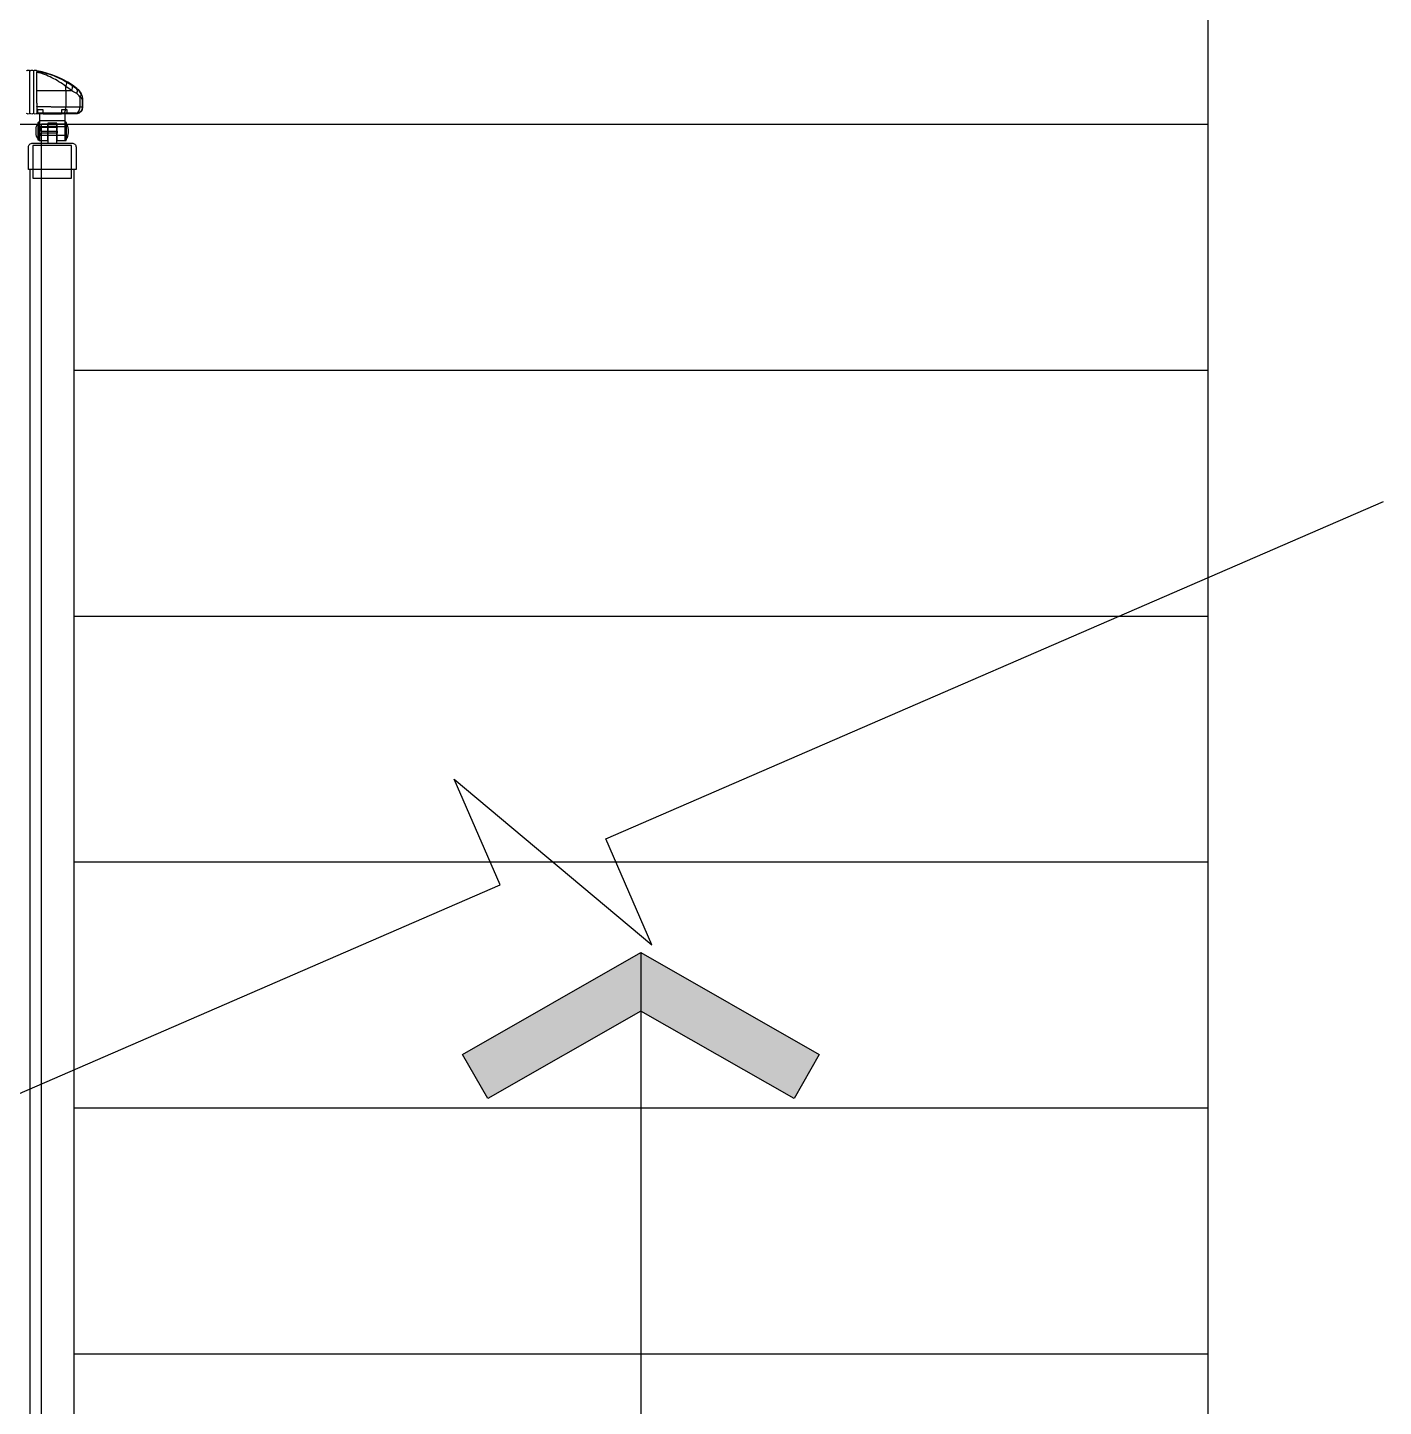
# Model space of a CAD drawing. Header units: millimetres. Extents: x -38475 to 94728, y -31127 to 90245.
# Drawn here: x 632 to 2175, y -4645 to -3075 of the extents above; entities that cross this region are included whole.
import ezdxf

# ---------------------------------------------------------------- set-up
doc = ezdxf.new("R2010")
doc.units = ezdxf.units.MM
doc.layers.add('e-plan', color=9, linetype='Continuous')

# ---------------------------------------------------------------- blocks, each defined once
blk = doc.blocks.new('Xref-지하2층')
at = {"layer": 'e-plan'}
for p, q in [((5500, 10400), (5500, 5320)), ((4783.4, 7880), (5500, 7880)), ((4209.9, 7600), (5500, 7600)), ((4209.9, 7320), (5500, 7320))]:
    blk.add_line(p, q, dxfattribs=at)
at = {"layer": 'e-plan', "linetype": 'Continuous'}
for p, q in [((4200.3, 8758.3), (4200.3, 8739.5)), ((4216.3, 8751), (4216.3, 8739.4)), ((4219.2, 8747.2), (4219.2, 8739.4)), ((4219.4, 8739.2), (4219.4, 8747.2)), ((4167.3, 8732.2), (4212.4, 8732.2)), ((4212.4, 8732.2), (4212.2, 8732.4)), ((4219.2, 8739.4), (4219.4, 8739.2)), ((2800, 8720), (5500, 8720)), ((4172.5, 5920), (4172.5, 8720)), ((4201.2, 8720), (4172.5, 8720)), ((4172.5, 5920), (4172.5, 8720)), ((4209.9, 8440), (5500, 8440)), ((4209.9, 8160), (5500, 8160)), ((4209.9, 7880), (4783.4, 7880))]:
    blk.add_line(p, q, dxfattribs=at)
for points in [[(4170.4, 8732.5), (4170.4, 8701.5), (4179.7, 8701.5), (4179.7, 8719.5), (4190.2, 8719.5), (4190.2, 8701.5), (4199.4, 8701.5), (4199.4, 8732.5), (4201.9, 8732.5), (4201.9, 8736.5), (4195.4, 8736.5), (4195.4, 8731.5), (4184.9, 8731.5), (4174.4, 8731.5), (4174.4, 8736.5), (4167.9, 8736.5), (4167.9, 8732.5), (4170.4, 8732.5), (4167.9, 8732.5)], [(4199.4, 8724), (4170.4, 8724)], [(4170.4, 8701.2), (4170.4, 8722.8)], [(4179.7, 8717), (4170.4, 8717)], [(4189.9, 8719.5), (4189.9, 8721.3), (4179.9, 8721.3), (4179.9, 8719.5)], [(4179.9, 8719.5), (4179.9, 8698.5)], [(4189.9, 8717), (4179.9, 8717)], [(4189.9, 8698.5), (4189.9, 8719.5)], [(4199.4, 8717), (4190.2, 8717)], [(4199.4, 8701.2), (4199.4, 8722.8)], [(4179.7, 8707), (4170.4, 8707)], [(4189.9, 8707), (4179.9, 8707)], [(4199.4, 8707), (4190.2, 8707)], [(4206.9, 8668.5), (4206.9, 8695.9), (4162.9, 8695.9), (4162.9, 8668.5)], [(4211.9, 8668.5), (4157.9, 8668.5)], [(4159.9, 7578.3), (4159.9, 8668.5)], [(4162.9, 8668.5), (4162.9, 8658.4), (4206.9, 8658.4), (4206.9, 8668.5)], [(4209.9, 7600), (4209.9, 8668.5)]]:
    blk.add_lwpolyline(points, dxfattribs=at)
for points in [[(4168.9, 8703.8, -0.306902), (4167.7, 8704.6, -0.108318), (4166.4, 8712, -0.10812), (4167.7, 8719.4, -0.306686), (4168.9, 8720.2)], [(4170.4, 8701.2), (4170.2, 8701.2, -0.414214), (4168.9, 8702.5), (4168.9, 8721.5, -0.414214), (4170.2, 8722.8), (4170.4, 8722.8)], [(4190.4, 8717), (4190.4, 8716.4), (4172.7, 8716.4, 0.414214), (4171.4, 8715.1), (4171.4, 8713.3, 0.414214), (4172.7, 8712), (4190.4, 8712), (4190.4, 8709.7), (4172.7, 8709.7, 0.414214), (4171.4, 8708.4), (4171.4, 8707)], [(4199.4, 8701.2), (4199.6, 8701.2, 0.414214), (4200.9, 8702.5), (4200.9, 8721.5, 0.414214), (4199.6, 8722.8), (4199.4, 8722.8)], [(4200.9, 8703.8, 0.306902), (4202.1, 8704.6, 0.108318), (4203.4, 8712, 0.10812), (4202.1, 8719.4, 0.306686), (4200.9, 8720.2)], [(4157.9, 8668.5), (4157.9, 8694, -0.414214), (4162.4, 8698.5), (4207.4, 8698.5, -0.414214), (4211.9, 8694), (4211.9, 8668.5)]]:
    blk.add_lwpolyline(points, format="xyb", dxfattribs=at)
at = {"layer": 'e-plan'}
for points in [[(3784.6, 7458.8), (4694.8, 7853.9), (4642.5, 7974.3), (4867.4, 7785.7), (4815.1, 7906.1), (5700, 8290.2)], [(4854.9, 7776.9), (4854.9, 6200)], [(4209.9, 5971.5), (4209.9, 7600)], [(4159.9, 5971.5), (4159.9, 7578.3)]]:
    blk.add_lwpolyline(points, dxfattribs=at)
blk.add_lwpolyline([(4854.9, 7710.2), (4680.7, 7610.7), (4652, 7660.9), (4854.9, 7776.9), (5057.9, 7660.9), (5029.2, 7610.7)], close=True, dxfattribs=at)
at = {"layer": 'e-plan', "linetype": 'Continuous'}
for points in [[(4212.7, 8754.8, 0), (4212.8, 8754.9, 0), (4212.9, 8755, 0), (4212.9, 8755.2, 0), (4213, 8755.3, 0), (4213, 8755.5, 0), (4213.1, 8755.6, 0), (4213.1, 8755.8, 0), (4213.2, 8755.9, 0), (4213.2, 8756, 0), (4213.3, 8756.2, 0), (4213.3, 8756.3, 0), (4213.4, 8756.5, 0), (4213.4, 8756.6, 0), (4213.4, 8756.7, 0), (4213.4, 8756.9, 0), (4213.5, 8757, 0), (4213.5, 8757.1, 0), (4213.5, 8757.3, 0), (4213.5, 8757.4, 0), (4213.5, 8757.5, 0), (4213.6, 8757.7, 0), (4213.6, 8757.8, 0), (4213.6, 8757.9, 0), (4213.6, 8758, 0), (4213.6, 8758.2, 0), (4213.6, 8758.3, 0), (4213.6, 8758.4, 0), (4213.6, 8758.5, 0), (4213.5, 8758.6, 0), (4213.5, 8758.7, 0), (4213.5, 8758.9, 0), (4213.5, 8759, 0), (4213.5, 8759.1, 0), (4213.4, 8759.2, 0), (4213.4, 8759.3, 0), (4213.4, 8759.4, 0), (4213.3, 8759.5, 0), (4213.3, 8759.6, 0), (4213.3, 8759.6, 0), (4213.2, 8759.7, 0), (4213.2, 8759.8, 0), (4213.1, 8759.9, 0), (4213.1, 8760, 0), (4213, 8760.1, 0), (4213, 8760.1, 0), (4212.9, 8760.2, 0), (4212.8, 8760.3, 0), (4212.8, 8760.3, 0), (4212.7, 8760.4, 0)], [(4216.3, 8751, 0), (4216.4, 8751.1, 0), (4216.5, 8751.1, 0), (4216.5, 8751.2, 0), (4216.6, 8751.3, 0), (4216.7, 8751.3, 0), (4216.7, 8751.4, 0), (4216.8, 8751.4, 0), (4216.8, 8751.5, 0), (4216.9, 8751.6, 0), (4217, 8751.6, 0), (4217, 8751.7, 0), (4217.1, 8751.8, 0), (4217.1, 8751.8, 0), (4217.2, 8751.9, 0), (4217.2, 8751.9, 0), (4217.3, 8752, 0), (4217.3, 8752.1, 0), (4217.4, 8752.1, 0), (4217.4, 8752.2, 0), (4217.4, 8752.3, 0), (4217.5, 8752.3, 0), (4217.5, 8752.4, 0), (4217.5, 8752.4, 0), (4217.6, 8752.5, 0), (4217.6, 8752.6, 0), (4217.6, 8752.6, 0), (4217.7, 8752.7, 0), (4217.7, 8752.7, 0), (4217.7, 8752.8, 0), (4217.7, 8752.8, 0), (4217.8, 8752.9, 0), (4217.8, 8753, 0), (4217.8, 8753, 0), (4217.8, 8753.1, 0), (4217.8, 8753.1, 0), (4217.8, 8753.2, 0), (4217.8, 8753.2, 0), (4217.8, 8753.3, 0), (4217.8, 8753.3, 0), (4217.9, 8753.4, 0), (4217.9, 8753.4, 0), (4217.9, 8753.5, 0), (4217.8, 8753.5, 0), (4217.8, 8753.6, 0), (4217.8, 8753.6, 0), (4217.8, 8753.7, 0), (4217.8, 8753.7, 0), (4217.8, 8753.8, 0), (4217.8, 8753.8, 0)], [(4198.1, 8732.5, 0), (4197.5, 8732.5, 0), (4196.9, 8732.5, 0), (4196.3, 8732.5, 0), (4195.7, 8732.5, 0), (4195, 8732.5, 0), (4194.4, 8732.5, 0), (4193.8, 8732.5, 0), (4193.2, 8732.5, 0), (4192.6, 8732.5, 0), (4192, 8732.5, 0), (4191.4, 8732.5, 0), (4190.8, 8732.5, 0), (4190.2, 8732.5, 0), (4189.6, 8732.5, 0), (4189, 8732.5, 0), (4188.4, 8732.5, 0), (4187.8, 8732.5, 0), (4187.2, 8732.5, 0), (4186.5, 8732.5, 0), (4185.9, 8732.5, 0), (4185.3, 8732.5, 0), (4184.7, 8732.5, 0), (4184.1, 8732.5, 0), (4183.5, 8732.5, 0), (4182.9, 8732.5, 0), (4182.2, 8732.5, 0), (4181.6, 8732.6, 0), (4181, 8732.6, 0), (4180.4, 8732.6, 0), (4179.8, 8732.6, 0), (4179.2, 8732.6, 0), (4178.5, 8732.6, 0), (4177.9, 8732.6, 0), (4177.3, 8732.6, 0), (4176.7, 8732.6, 0), (4176.1, 8732.6, 0), (4175.4, 8732.6, 0), (4174.8, 8732.6, 0), (4174.2, 8732.6, 0), (4173.6, 8732.6, 0), (4172.9, 8732.6, 0), (4172.3, 8732.6, 0), (4171.7, 8732.6, 0), (4171.1, 8732.6, 0), (4170.4, 8732.6, 0), (4169.8, 8732.6, 0), (4169.2, 8732.6, 0), (4168.6, 8732.6, 0), (4167.9, 8732.6, 0)], [(4200.3, 8739.5, 0), (4199.6, 8739.5, 0), (4199, 8739.5, 0), (4198.3, 8739.5, 0), (4197.7, 8739.5, 0), (4197.1, 8739.5, 0), (4196.4, 8739.5, 0), (4195.8, 8739.5, 0), (4195.1, 8739.5, 0), (4194.5, 8739.5, 0), (4193.8, 8739.5, 0), (4193.2, 8739.5, 0), (4192.5, 8739.5, 0), (4191.9, 8739.5, 0), (4191.2, 8739.5, 0), (4190.6, 8739.5, 0), (4189.9, 8739.5, 0), (4189.3, 8739.5, 0), (4188.6, 8739.5, 0), (4188, 8739.5, 0), (4187.3, 8739.5, 0), (4186.7, 8739.5, 0), (4186, 8739.5, 0), (4185.4, 8739.5, 0), (4184.7, 8739.5, 0), (4184.1, 8739.5, 0), (4183.4, 8739.6, 0), (4182.7, 8739.6, 0), (4182.1, 8739.6, 0), (4181.4, 8739.6, 0), (4180.8, 8739.6, 0), (4180.1, 8739.6, 0), (4179.5, 8739.6, 0), (4178.8, 8739.6, 0), (4178.1, 8739.6, 0), (4177.5, 8739.6, 0), (4176.8, 8739.6, 0), (4176.1, 8739.6, 0), (4175.5, 8739.6, 0), (4174.8, 8739.6, 0), (4174.2, 8739.6, 0), (4173.5, 8739.6, 0), (4172.8, 8739.6, 0), (4172.2, 8739.6, 0), (4171.5, 8739.6, 0), (4170.8, 8739.6, 0), (4170.2, 8739.6, 0), (4169.5, 8739.6, 0), (4168.8, 8739.6, 0), (4168.2, 8739.6, 0)], [(4198.1, 8732.5, 0), (4198.1, 8732.5, 0), (4198.2, 8732.5, 0), (4198.3, 8732.5, 0), (4198.3, 8732.6, 0), (4198.4, 8732.6, 0), (4198.5, 8732.6, 0), (4198.5, 8732.7, 0), (4198.6, 8732.7, 0), (4198.7, 8732.8, 0), (4198.7, 8732.9, 0), (4198.8, 8732.9, 0), (4198.9, 8733, 0), (4198.9, 8733.1, 0), (4199, 8733.2, 0), (4199, 8733.3, 0), (4199.1, 8733.4, 0), (4199.2, 8733.5, 0), (4199.2, 8733.6, 0), (4199.3, 8733.7, 0), (4199.3, 8733.9, 0), (4199.4, 8734, 0), (4199.5, 8734.1, 0), (4199.5, 8734.3, 0), (4199.6, 8734.4, 0), (4199.6, 8734.6, 0), (4199.7, 8734.7, 0), (4199.7, 8734.9, 0), (4199.7, 8735.1, 0), (4199.8, 8735.2, 0), (4199.8, 8735.4, 0), (4199.9, 8735.6, 0), (4199.9, 8735.8, 0), (4199.9, 8736, 0), (4200, 8736.2, 0), (4200, 8736.3, 0), (4200, 8736.5, 0), (4200.1, 8736.7, 0), (4200.1, 8736.9, 0), (4200.1, 8737.2, 0), (4200.1, 8737.4, 0), (4200.2, 8737.6, 0), (4200.2, 8737.8, 0), (4200.2, 8738, 0), (4200.2, 8738.2, 0), (4200.2, 8738.4, 0), (4200.2, 8738.6, 0), (4200.2, 8738.9, 0), (4200.3, 8739.1, 0), (4200.3, 8739.3, 0)], [(4211.3, 8732.4, 0), (4211.1, 8732.4, 0), (4210.9, 8732.4, 0), (4210.6, 8732.4, 0), (4210.4, 8732.4, 0), (4210.2, 8732.4, 0), (4209.9, 8732.5, 0), (4209.7, 8732.5, 0), (4209.5, 8732.5, 0), (4209.2, 8732.5, 0), (4209, 8732.5, 0), (4208.8, 8732.5, 0), (4208.5, 8732.5, 0), (4208.3, 8732.5, 0), (4208, 8732.5, 0), (4207.8, 8732.5, 0), (4207.5, 8732.5, 0), (4207.3, 8732.5, 0), (4207, 8732.5, 0), (4206.8, 8732.5, 0), (4206.5, 8732.5, 0), (4206.2, 8732.5, 0), (4206, 8732.5, 0), (4205.7, 8732.5, 0), (4205.4, 8732.5, 0), (4205.2, 8732.5, 0), (4204.9, 8732.5, 0), (4204.6, 8732.5, 0), (4204.4, 8732.5, 0), (4204.1, 8732.5, 0), (4203.8, 8732.5, 0), (4203.5, 8732.5, 0), (4203.3, 8732.5, 0), (4203, 8732.5, 0), (4202.7, 8732.5, 0), (4202.4, 8732.5, 0), (4202.1, 8732.5, 0), (4201.9, 8732.5, 0), (4201.6, 8732.5, 0), (4201.3, 8732.5, 0), (4201, 8732.5, 0), (4200.7, 8732.5, 0), (4200.4, 8732.5, 0), (4200.1, 8732.5, 0), (4199.8, 8732.5, 0), (4199.5, 8732.5, 0), (4199.2, 8732.5, 0), (4198.9, 8732.5, 0), (4198.6, 8732.5, 0), (4198.4, 8732.5, 0)], [(4216.3, 8739.4, 0), (4216, 8739.4, 0), (4215.8, 8739.4, 0), (4215.5, 8739.4, 0), (4215.2, 8739.4, 0), (4215, 8739.4, 0), (4214.7, 8739.5, 0), (4214.4, 8739.5, 0), (4214.1, 8739.5, 0), (4213.8, 8739.5, 0), (4213.5, 8739.5, 0), (4213.2, 8739.5, 0), (4212.9, 8739.5, 0), (4212.6, 8739.5, 0), (4212.3, 8739.5, 0), (4212, 8739.5, 0), (4211.7, 8739.5, 0), (4211.4, 8739.5, 0), (4211.1, 8739.5, 0), (4210.8, 8739.5, 0), (4210.5, 8739.5, 0), (4210.2, 8739.5, 0), (4209.9, 8739.5, 0), (4209.5, 8739.5, 0), (4209.2, 8739.5, 0), (4208.9, 8739.5, 0), (4208.6, 8739.5, 0), (4208.2, 8739.5, 0), (4207.9, 8739.5, 0), (4207.6, 8739.5, 0), (4207.2, 8739.5, 0), (4206.9, 8739.5, 0), (4206.6, 8739.5, 0), (4206.2, 8739.5, 0), (4205.9, 8739.5, 0), (4205.6, 8739.5, 0), (4205.2, 8739.5, 0), (4204.9, 8739.5, 0), (4204.5, 8739.5, 0), (4204.2, 8739.5, 0), (4203.8, 8739.5, 0), (4203.5, 8739.5, 0), (4203.1, 8739.5, 0), (4202.8, 8739.5, 0), (4202.4, 8739.5, 0), (4202.1, 8739.5, 0), (4201.7, 8739.5, 0), (4201.3, 8739.5, 0), (4201, 8739.5, 0), (4200.6, 8739.5, 0)], [(4211.3, 8732.4, 0), (4211.5, 8732.4, 0), (4211.6, 8732.5, 0), (4211.8, 8732.5, 0), (4211.9, 8732.5, 0), (4212.1, 8732.5, 0), (4212.2, 8732.6, 0), (4212.4, 8732.6, 0), (4212.5, 8732.7, 0), (4212.7, 8732.7, 0), (4212.8, 8732.8, 0), (4213, 8732.9, 0), (4213.1, 8732.9, 0), (4213.3, 8733, 0), (4213.4, 8733.1, 0), (4213.6, 8733.2, 0), (4213.7, 8733.3, 0), (4213.8, 8733.4, 0), (4214, 8733.5, 0), (4214.1, 8733.7, 0), (4214.2, 8733.8, 0), (4214.4, 8733.9, 0), (4214.5, 8734.1, 0), (4214.6, 8734.2, 0), (4214.7, 8734.4, 0), (4214.8, 8734.5, 0), (4214.9, 8734.7, 0), (4215.1, 8734.8, 0), (4215.2, 8735, 0), (4215.3, 8735.2, 0), (4215.3, 8735.3, 0), (4215.4, 8735.5, 0), (4215.5, 8735.7, 0), (4215.6, 8735.9, 0), (4215.7, 8736.1, 0), (4215.8, 8736.3, 0), (4215.8, 8736.5, 0), (4215.9, 8736.7, 0), (4216, 8736.9, 0), (4216, 8737.1, 0), (4216.1, 8737.3, 0), (4216.1, 8737.5, 0), (4216.2, 8737.7, 0), (4216.2, 8737.9, 0), (4216.2, 8738.1, 0), (4216.3, 8738.3, 0), (4216.3, 8738.6, 0), (4216.3, 8738.8, 0), (4216.3, 8739, 0), (4216.3, 8739.2, 0)], [(4212.2, 8732.4, 0), (4212.2, 8732.4, 0), (4212.2, 8732.4, 0), (4212.1, 8732.4, 0), (4212.1, 8732.4, 0), (4212.1, 8732.4, 0), (4212.1, 8732.4, 0), (4212.1, 8732.4, 0), (4212.1, 8732.4, 0), (4212.1, 8732.4, 0), (4212.1, 8732.4, 0), (4212.1, 8732.4, 0), (4212.1, 8732.4, 0), (4212.1, 8732.4, 0), (4212.1, 8732.4, 0), (4212.1, 8732.4, 0), (4212.1, 8732.4, 0), (4212, 8732.4, 0), (4212, 8732.4, 0), (4212, 8732.4, 0), (4212, 8732.4, 0), (4212, 8732.4, 0), (4212, 8732.4, 0), (4212, 8732.4, 0), (4211.9, 8732.4, 0), (4211.9, 8732.4, 0), (4211.9, 8732.4, 0), (4211.9, 8732.4, 0), (4211.9, 8732.4, 0), (4211.9, 8732.4, 0), (4211.8, 8732.4, 0), (4211.8, 8732.4, 0), (4211.8, 8732.4, 0), (4211.8, 8732.4, 0), (4211.7, 8732.4, 0), (4211.7, 8732.4, 0), (4211.7, 8732.4, 0), (4211.7, 8732.4, 0), (4211.6, 8732.4, 0), (4211.6, 8732.4, 0), (4211.6, 8732.4, 0), (4211.6, 8732.4, 0), (4211.5, 8732.4, 0), (4211.5, 8732.4, 0), (4211.5, 8732.4, 0), (4211.5, 8732.4, 0), (4211.4, 8732.4, 0), (4211.4, 8732.4, 0), (4211.4, 8732.4, 0), (4211.3, 8732.4, 0)], [(4212.4, 8732.2, 0), (4212.6, 8732.2, 0), (4212.8, 8732.2, 0), (4213, 8732.2, 0), (4213.2, 8732.3, 0), (4213.5, 8732.3, 0), (4213.7, 8732.3, 0), (4213.9, 8732.4, 0), (4214.1, 8732.4, 0), (4214.3, 8732.5, 0), (4214.5, 8732.5, 0), (4214.7, 8732.6, 0), (4214.9, 8732.7, 0), (4215.2, 8732.8, 0), (4215.4, 8732.9, 0), (4215.5, 8733, 0), (4215.7, 8733.1, 0), (4215.9, 8733.2, 0), (4216.1, 8733.3, 0), (4216.3, 8733.4, 0), (4216.5, 8733.5, 0), (4216.7, 8733.7, 0), (4216.8, 8733.8, 0), (4217, 8734, 0), (4217.2, 8734.1, 0), (4217.3, 8734.3, 0), (4217.5, 8734.4, 0), (4217.6, 8734.6, 0), (4217.8, 8734.7, 0), (4217.9, 8734.9, 0), (4218, 8735.1, 0), (4218.2, 8735.3, 0), (4218.3, 8735.5, 0), (4218.4, 8735.6, 0), (4218.5, 8735.8, 0), (4218.6, 8736, 0), (4218.7, 8736.2, 0), (4218.8, 8736.4, 0), (4218.9, 8736.6, 0), (4219, 8736.8, 0), (4219, 8737, 0), (4219.1, 8737.3, 0), (4219.2, 8737.5, 0), (4219.2, 8737.7, 0), (4219.2, 8737.9, 0), (4219.3, 8738.1, 0), (4219.3, 8738.3, 0), (4219.3, 8738.5, 0), (4219.4, 8738.8, 0), (4219.4, 8739, 0)], [(4219.2, 8739.4, 0), (4219.2, 8739.4, 0), (4219.1, 8739.4, 0), (4219.1, 8739.4, 0), (4219.1, 8739.4, 0), (4219.1, 8739.4, 0), (4219.1, 8739.4, 0), (4219.1, 8739.4, 0), (4219.1, 8739.4, 0), (4219, 8739.4, 0), (4219, 8739.4, 0), (4219, 8739.4, 0), (4219, 8739.4, 0), (4218.9, 8739.4, 0), (4218.9, 8739.4, 0), (4218.9, 8739.4, 0), (4218.8, 8739.4, 0), (4218.8, 8739.4, 0), (4218.8, 8739.4, 0), (4218.7, 8739.4, 0), (4218.7, 8739.4, 0), (4218.6, 8739.4, 0), (4218.6, 8739.4, 0), (4218.5, 8739.4, 0), (4218.5, 8739.4, 0), (4218.4, 8739.4, 0), (4218.3, 8739.4, 0), (4218.3, 8739.4, 0), (4218.2, 8739.4, 0), (4218.2, 8739.4, 0), (4218.1, 8739.4, 0), (4218, 8739.4, 0), (4217.9, 8739.4, 0), (4217.9, 8739.4, 0), (4217.8, 8739.4, 0), (4217.7, 8739.4, 0), (4217.6, 8739.4, 0), (4217.6, 8739.4, 0), (4217.5, 8739.4, 0), (4217.4, 8739.4, 0), (4217.3, 8739.4, 0), (4217.2, 8739.4, 0), (4217.1, 8739.4, 0), (4217, 8739.4, 0), (4216.9, 8739.4, 0), (4216.8, 8739.4, 0), (4216.7, 8739.4, 0), (4216.6, 8739.4, 0), (4216.5, 8739.4, 0), (4216.4, 8739.4, 0)]]:
    blk.add_polyline3d(points, dxfattribs=at)
blk.add_arc((4149.9, 8679.6), 102.6, 52.1807, 80.2103, dxfattribs=at)
at = {"layer": 'e-plan', "linetype": 'Continuous', "extrusion": (-1e-16, 2.22045e-32, -1)}
for centre, radius, start, end in [((-4202.4, 8747.2), 17, 127.8193, 180), ((-4157.6, 8734.2), 2.75, 225.2805, 314.7195), ((-4161.5, 8734.2), 2.75, 225.2805, 314.7195), ((-4165.4, 8734.2), 2.75, 225.2805, 314.7195)]:
    blk.add_arc(centre, radius, start, end, dxfattribs=at)
at = {"layer": 'e-plan', "linetype": 'Continuous', "extrusion": (0.008726, -0.008726, -0.999924)}
blk.add_arc((-4212.2, 8739.2, -40.2), 7, 180, 269.9956, dxfattribs=at)
at = {"layer": 'e-plan', "linetype": 'Continuous'}
for points, knots in [([(4155.7, 8780.7), (4155.9, 8781), (4156.2, 8781.1), (4156.4, 8781.3), (4156.7, 8781.4), (4157, 8781.5), (4157.3, 8781.5), (4157.6, 8781.6), (4157.9, 8781.5), (4158.2, 8781.5), (4158.5, 8781.4), (4158.8, 8781.3), (4159.1, 8781.1), (4159.3, 8781), (4159.4, 8780.9), (4159.5, 8780.7)], [0, 0, 0, 0, 0.216293, 0.216293, 0.216293, 0.432586, 0.432586, 0.432586, 0.648879, 0.648879, 0.648879, 0.865171, 0.865171, 0.865171, 1, 1, 1, 1]), ([(4159.5, 8780.7), (4159.8, 8781), (4160, 8781.1), (4160.3, 8781.3), (4160.6, 8781.4), (4160.9, 8781.5), (4161.2, 8781.5), (4161.5, 8781.6), (4161.8, 8781.5), (4162.1, 8781.5), (4162.4, 8781.4), (4162.7, 8781.3), (4163, 8781.1), (4163.1, 8781), (4163.3, 8780.9), (4163.4, 8780.7)], [0, 0, 0, 0, 0.216293, 0.216293, 0.216293, 0.432586, 0.432586, 0.432586, 0.648879, 0.648879, 0.648879, 0.865171, 0.865171, 0.865171, 1, 1, 1, 1]), ([(4159.5, 8732.2), (4159.5, 8732.3), (4159.5, 8732.4), (4159.5, 8732.5), (4159.5, 8732.5), (4159.5, 8732.5), (4159.5, 8733.4), (4159.5, 8736.3), (4159.5, 8739), (4159.5, 8741.8), (4159.5, 8746.8), (4159.5, 8752.4), (4159.5, 8758), (4159.5, 8763.6), (4159.5, 8770.4), (4159.5, 8775.4), (4159.5, 8778.1), (4159.5, 8779.1), (4159.5, 8779.8), (4159.5, 8780.3), (4159.5, 8780.5), (4159.5, 8780.5), (4159.5, 8780.5), (4159.5, 8780.5), (4159.5, 8780.6), (4159.5, 8780.7), (4159.5, 8780.7)], [0, 0, 0, 0, 0.25, 0.28125, 0.296875, 0.3125, 0.34375, 0.375, 0.390625, 0.40625, 0.4375, 0.5, 0.53125, 0.5625, 0.625, 0.6875, 0.703125, 0.71875, 0.726563, 0.734375, 0.75, 0.765625, 0.78125, 0.8125, 0.875, 1, 1, 1, 1]), ([(4163.4, 8780.7), (4163.6, 8781), (4163.9, 8781.1), (4164.2, 8781.3), (4164.4, 8781.4), (4164.8, 8781.5), (4165.1, 8781.5), (4165.4, 8781.6), (4165.7, 8781.5), (4166, 8781.5), (4166.3, 8781.4), (4166.6, 8781.3), (4166.8, 8781.1), (4167, 8781), (4167.2, 8780.9), (4167.3, 8780.7)], [0, 0, 0, 0, 0.213706, 0.213706, 0.213706, 0.427411, 0.427411, 0.427411, 0.641117, 0.641117, 0.641117, 0.854822, 0.854822, 0.854822, 1, 1, 1, 1]), ([(4163.4, 8780.7), (4163.4, 8780.7), (4163.4, 8780.6), (4163.4, 8780.5), (4163.4, 8780.5), (4163.4, 8780.5), (4163.4, 8780.5), (4163.4, 8780.3), (4163.4, 8779.8), (4163.4, 8779.1), (4163.4, 8778.1), (4163.4, 8775.4), (4163.4, 8770.4), (4163.4, 8763.6), (4163.4, 8758), (4163.4, 8752.4), (4163.4, 8746.8), (4163.4, 8741.8), (4163.4, 8739), (4163.4, 8736.3), (4163.4, 8733.4), (4163.4, 8732.5), (4163.4, 8732.5), (4163.4, 8732.5), (4163.4, 8732.4), (4163.4, 8732.3), (4163.4, 8732.2)], [0, 0, 0, 0, 0.125, 0.1875, 0.21875, 0.234375, 0.25, 0.265625, 0.273438, 0.28125, 0.296875, 0.3125, 0.375, 0.4375, 0.46875, 0.5, 0.5625, 0.59375, 0.609375, 0.625, 0.65625, 0.6875, 0.703125, 0.71875, 0.75, 1, 1, 1, 1]), ([(4167.3, 8780.4), (4167.4, 8780.4), (4167.3, 8780.4), (4167.3, 8780.5), (4167.3, 8780.5), (4167.3, 8780.5), (4167.3, 8780.5), (4167.3, 8780.6), (4167.3, 8780.7), (4167.3, 8780.7)], [0, 0, 0, 0, 0.125, 0.125, 0.25, 0.25, 0.5, 0.5, 1, 1, 1, 1]), ([(4167.3, 8780.4), (4167.3, 8780.4), (4167.3, 8780.3), (4167.4, 8779.9), (4167.4, 8779.6), (4167.4, 8779.2)], [0, 0, 0, 0, 0.5, 0.5, 1, 1, 1, 1]), ([(4167.3, 8780.4), (4173.3, 8779.4), (4179.2, 8777.8), (4190.8, 8773.6), (4196.3, 8771), (4201.5, 8767.9)], [0, 0, 0, 0, 0.5, 0.5, 1, 1, 1, 1]), ([(4167.5, 8758.3), (4167.4, 8762.4), (4167.5, 8766.5), (4167.5, 8772), (4167.4, 8773.7), (4167.4, 8776.7), (4167.5, 8778), (4167.4, 8779.2)], [0, 0, 0, 0, 0.5, 0.5, 0.75, 0.75, 1, 1, 1, 1]), ([(4200.1, 8763.1), (4197.7, 8764.9), (4195.1, 8766.7), (4189.9, 8770), (4187.2, 8771.5), (4179, 8775.6), (4173.3, 8777.7), (4167.4, 8779.2)], [0, 0, 0, 0, 0.25, 0.25, 0.5, 0.5, 1, 1, 1, 1]), ([(4200.1, 8763.1), (4200.7, 8764.3), (4201.2, 8765.5), (4201.7, 8767.2), (4201.7, 8767.8), (4201.5, 8767.9)], [0, 0, 0, 0, 0.5, 0.5, 1, 1, 1, 1]), ([(4206.8, 8758.3), (4207.5, 8759.6), (4207.9, 8760.9), (4208.2, 8763.1), (4207.9, 8763.8), (4207.4, 8764.2)], [0, 0, 0, 0, 0.5, 0.5, 1, 1, 1, 1]), ([(4167.5, 8739.6), (4167.6, 8741.1), (4167.5, 8742.7), (4167.5, 8745.8), (4167.5, 8747.4), (4167.5, 8750.5), (4167.5, 8752), (4167.5, 8755.1), (4167.5, 8756.7), (4167.5, 8758.3)], [0, 0, 0, 0, 0.25, 0.25, 0.5, 0.5, 0.75, 0.75, 1, 1, 1, 1]), ([(4167.5, 8739.6), (4167.4, 8737.7), (4167.5, 8735.9), (4167.4, 8733.4), (4167.2, 8732.6), (4167.3, 8732.6)], [0, 0, 0, 0, 0.5, 0.5, 1, 1, 1, 1]), ([(4167.3, 8732.2), (4167.3, 8732.3), (4167.3, 8732.3), (4167.3, 8732.4), (4167.3, 8732.4), (4167.3, 8732.5), (4167.3, 8732.5), (4167.3, 8732.5), (4167.3, 8732.5), (4167.3, 8732.6), (4167.4, 8732.6), (4167.3, 8732.6)], [0, 0, 0, 0, 0.5, 0.5, 0.75, 0.75, 0.875, 0.875, 0.9375, 0.9375, 1, 1, 1, 1])]:
    blk.add_open_spline(points, degree=3, knots=knots, dxfattribs=at)
for points in [[(4200.3, 8758.3), (4200.3, 8759.8), (4200.2, 8761.5), (4200.1, 8763.1)], [(4206.8, 8758.3), (4204.7, 8759.9), (4202.5, 8761.5), (4200.1, 8763.1)], [(4201.5, 8767.9), (4203.6, 8766.7), (4205.5, 8765.5), (4207.4, 8764.2)], [(4207.4, 8764.2), (4209.2, 8763), (4211, 8761.7), (4212.6, 8760.4)], [(4212.8, 8760.6), (4212.7, 8760.6), (4212.7, 8760.5), (4212.6, 8760.4)], [(4167.5, 8758.3), (4178.6, 8758.3), (4189.6, 8758.3), (4200.3, 8758.3)], [(4200.3, 8758.3), (4202.5, 8758.3), (4204.7, 8758.3), (4206.8, 8758.3)], [(4212.7, 8754.8), (4210.9, 8755.9), (4208.9, 8757.1), (4206.8, 8758.3)], [(4212.6, 8760.4), (4214.9, 8758.7), (4216.6, 8756.5), (4217.8, 8753.8)], [(4216.3, 8751), (4215.4, 8752.7), (4214.2, 8753.8), (4212.7, 8754.8)], [(4219.2, 8747.2), (4219.1, 8748.5), (4218.1, 8749.8), (4216.3, 8751)], [(4217.8, 8753.8), (4218.7, 8751.7), (4219.1, 8749.5), (4219.2, 8747.2)], [(4219.4, 8747.2), (4219.3, 8747.2), (4219.2, 8747.2), (4219.2, 8747.2)]]:
    blk.add_open_spline(points, degree=3, dxfattribs=at)
at = {"layer": 'e-plan'}
for points in [[(4854.9, 7710.2), (4854.9, 7776.9), (4680.7, 7610.7), (4652, 7660.9)], [(5029.2, 7610.7), (5057.9, 7660.9), (4854.9, 7710.2), (4854.9, 7776.9)]]:
    blk.add_solid(points, dxfattribs=at)
blk = doc.blocks.new('A$C61602750')
at = {"layer": 'e-plan'}
blk.add_blockref('Xref-지하2층', (-3525, -11905), dxfattribs=at)

msp = doc.modelspace()

# ---------------------------------------------------------------- block references
at = {"layer": 'e-plan'}
msp.add_blockref('A$C61602750', (0, 0), dxfattribs=at)

doc.saveas('drawing.dxf')
